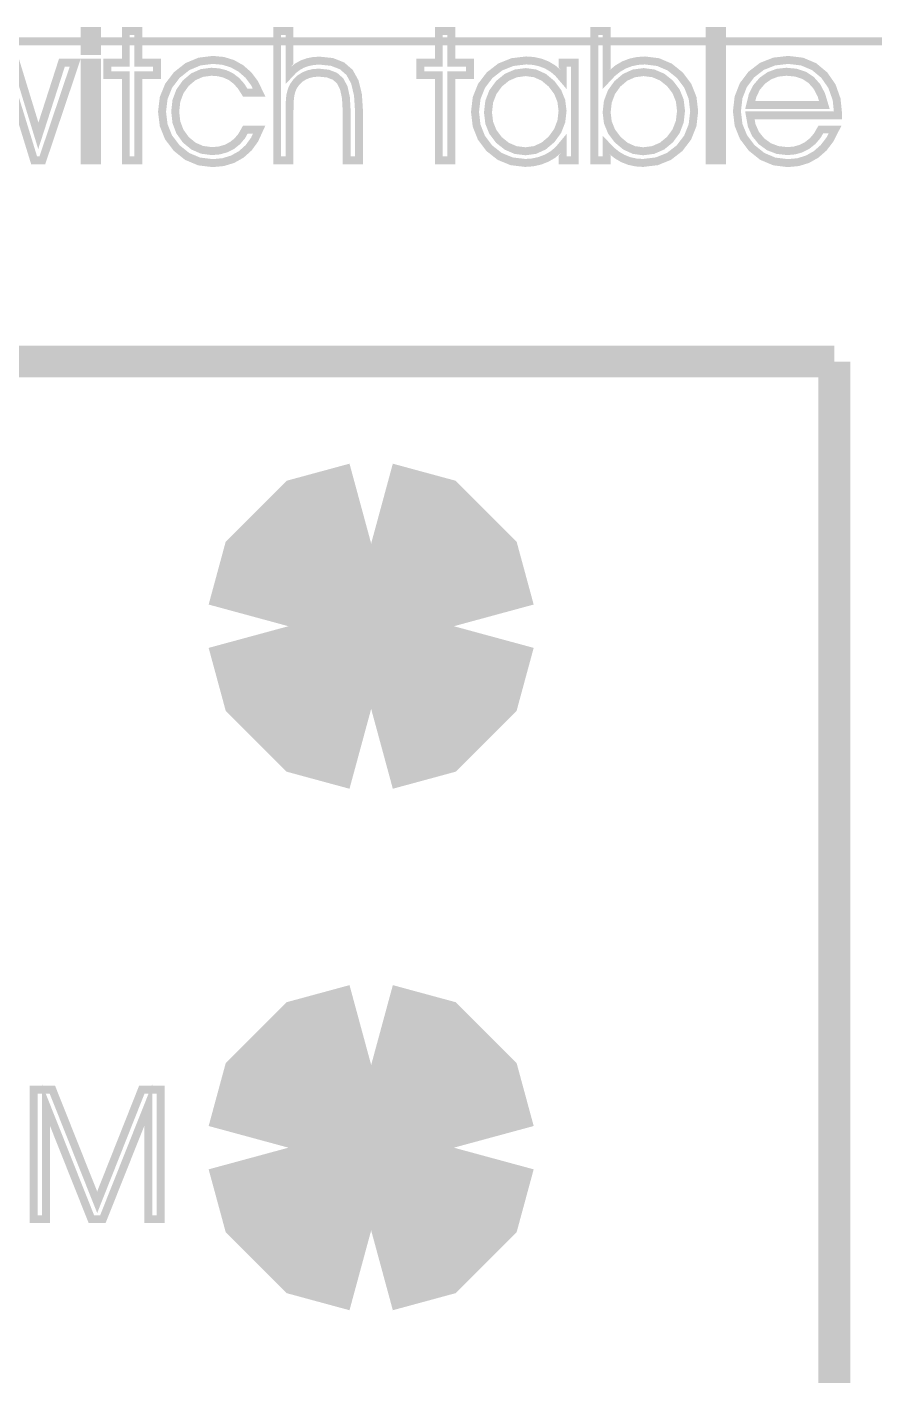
# Model space of a CAD drawing. Extents: x -2.25 to 2.25, y -2.04 to 2.05.
# Drawn here: x -1.52 to -1.2, y -0.311 to 0.199 of the extents above; entities that cross this region are included whole.
import ezdxf

# ---------------------------------------------------------------- set-up
doc = ezdxf.new("R2010")
doc.units = 0
doc.header["$LTSCALE"] = 0.000394
for name, color, linetype in [('DD', 7, 'CONTINUOUS'), ('ML', 7, 'CONTINUOUS'), ('TO', 7, 'CONTINUOUS')]:
    doc.layers.add(name, color=color, linetype=linetype)

msp = doc.modelspace()

# ---------------------------------------------------------------- linework, layer by layer
at = {"layer": 'DD', "linetype": 'CONTINUOUS', "const_width": 0.003}
msp.add_lwpolyline([(-1.89, 0.193307), (1.81, 0.193307)], dxfattribs=at)
at = {"layer": 'ML', "color": 7, "linetype": 'CONTINUOUS', "const_width": 0.062496}
for points in [[(-1.389996, 0.003559), (-1.405747, -0.000716), (-1.416968, -0.011935), (-1.421244, -0.027685)], [(-1.389996, 0.003559), (-1.405747, -0.000716), (-1.416968, -0.011935), (-1.421244, -0.027685)], [(-1.358748, -0.027685), (-1.363024, -0.011935), (-1.374245, -0.000716), (-1.389996, 0.003559)], [(-1.358748, -0.027685), (-1.363024, -0.011935), (-1.374245, -0.000716), (-1.389996, 0.003559)], [(-1.421244, -0.027685), (-1.416968, -0.043436), (-1.405747, -0.054657), (-1.389996, -0.058933)], [(-1.421244, -0.027685), (-1.416968, -0.043436), (-1.405747, -0.054657), (-1.389996, -0.058933)], [(-1.389996, -0.058933), (-1.374245, -0.054657), (-1.363024, -0.043436), (-1.358748, -0.027685)], [(-1.389996, -0.058933), (-1.374245, -0.054657), (-1.363024, -0.043436), (-1.358748, -0.027685)], [(-1.389992, -0.193437), (-1.405744, -0.197713), (-1.416964, -0.208934), (-1.42124, -0.224685)], [(-1.389992, -0.193437), (-1.405744, -0.197713), (-1.416964, -0.208934), (-1.42124, -0.224685)], [(-1.358744, -0.224685), (-1.36302, -0.208934), (-1.374241, -0.197713), (-1.389992, -0.193437)], [(-1.358744, -0.224685), (-1.36302, -0.208934), (-1.374241, -0.197713), (-1.389992, -0.193437)], [(-1.421244, -0.224685), (-1.416968, -0.240436), (-1.405747, -0.251657), (-1.389996, -0.255933)], [(-1.421244, -0.224685), (-1.416968, -0.240436), (-1.405747, -0.251657), (-1.389996, -0.255933)], [(-1.389996, -0.255933), (-1.374245, -0.251657), (-1.363024, -0.240436), (-1.358748, -0.224685)], [(-1.389996, -0.255933), (-1.374245, -0.251657), (-1.363024, -0.240436), (-1.358748, -0.224685)]]:
    msp.add_lwpolyline(points, dxfattribs=at)
at = {"layer": 'TO', "color": 7, "linetype": 'CONTINUOUS'}
for points, const_width in [([(-1.493559, 0.189583), (-1.498295, 0.189583), (-1.498295, 0.197205), (-1.493559, 0.197205), (-1.493559, 0.189583)], 0.003), ([(-1.493559, 0.189583), (-1.498295, 0.189583), (-1.498295, 0.197205), (-1.493559, 0.197205), (-1.493559, 0.189583)], 0.003), ([(-1.482681, 0.148307), (-1.482681, 0.180484), (-1.489697, 0.180484), (-1.489697, 0.185252), (-1.482681, 0.185252), (-1.482681, 0.197205), (-1.477949, 0.197205), (-1.477949, 0.185252), (-1.470933, 0.185252), (-1.470933, 0.180484), (-1.477949, 0.180484), (-1.477949, 0.148307), (-1.482681, 0.148307)], 0.003), ([(-1.482681, 0.148307), (-1.482681, 0.180484), (-1.489697, 0.180484), (-1.489697, 0.185252), (-1.482681, 0.185252), (-1.482681, 0.197205), (-1.477949, 0.197205), (-1.477949, 0.185252), (-1.470933, 0.185252), (-1.470933, 0.180484), (-1.477949, 0.180484), (-1.477949, 0.148307), (-1.482681, 0.148307)], 0.003), ([(-1.42552, 0.197205), (-1.420854, 0.197205), (-1.420854, 0.180906), (-1.419397, 0.182451), (-1.417759, 0.183719), (-1.415937, 0.184713), (-1.413946, 0.185418), (-1.411802, 0.185843), (-1.409504, 0.185984), (-1.404782, 0.185491), (-1.401, 0.18401), (-1.398157, 0.181535), (-1.396179, 0.177949), (-1.394991, 0.173127), (-1.394594, 0.167071), (-1.394594, 0.148307), (-1.39926, 0.148307), (-1.39926, 0.167142), (-1.399527, 0.171951), (-1.400331, 0.175673), (-1.401677, 0.178303), (-1.403652, 0.18005), (-1.406349, 0.181097), (-1.409768, 0.181445), (-1.411833, 0.181301), (-1.413719, 0.180869), (-1.415433, 0.18015), (-1.416937, 0.179165), (-1.418217, 0.17793), (-1.419272, 0.176449), (-1.419797, 0.175394), (-1.420208, 0.174243), (-1.4205, 0.172996), (-1.420699, 0.171393), (-1.420816, 0.169149), (-1.420854, 0.166268), (-1.420854, 0.148307), (-1.42552, 0.148307), (-1.42552, 0.197205)], 0.003), ([(-1.42552, 0.197205), (-1.420854, 0.197205), (-1.420854, 0.180906), (-1.419397, 0.182451), (-1.417759, 0.183719), (-1.415937, 0.184713), (-1.413946, 0.185418), (-1.411802, 0.185843), (-1.409504, 0.185984), (-1.404782, 0.185491), (-1.401, 0.18401), (-1.398157, 0.181535), (-1.396179, 0.177949), (-1.394991, 0.173127), (-1.394594, 0.167071), (-1.394594, 0.148307), (-1.39926, 0.148307), (-1.39926, 0.167142), (-1.399527, 0.171951), (-1.400331, 0.175673), (-1.401677, 0.178303), (-1.403652, 0.18005), (-1.406349, 0.181097), (-1.409768, 0.181445), (-1.411833, 0.181301), (-1.413719, 0.180869), (-1.415433, 0.18015), (-1.416937, 0.179165), (-1.418217, 0.17793), (-1.419272, 0.176449), (-1.419797, 0.175394), (-1.420208, 0.174243), (-1.4205, 0.172996), (-1.420699, 0.171393), (-1.420816, 0.169149), (-1.420854, 0.166268), (-1.420854, 0.148307), (-1.42552, 0.148307), (-1.42552, 0.197205)], 0.003), ([(-1.364433, 0.148307), (-1.364433, 0.180484), (-1.371449, 0.180484), (-1.371449, 0.185252), (-1.364433, 0.185252), (-1.364433, 0.197205), (-1.359701, 0.197205), (-1.359701, 0.185252), (-1.352685, 0.185252), (-1.352685, 0.180484), (-1.359701, 0.180484), (-1.359701, 0.148307), (-1.364433, 0.148307)], 0.003), ([(-1.364433, 0.148307), (-1.364433, 0.180484), (-1.371449, 0.180484), (-1.371449, 0.185252), (-1.364433, 0.185252), (-1.364433, 0.197205), (-1.359701, 0.197205), (-1.359701, 0.185252), (-1.352685, 0.185252), (-1.352685, 0.180484), (-1.359701, 0.180484), (-1.359701, 0.148307), (-1.364433, 0.148307)], 0.003), ([(-1.301031, 0.197205), (-1.301031, 0.181787), (-1.301031, 0.179039), (-1.298976, 0.181225), (-1.296795, 0.182993), (-1.294488, 0.184346), (-1.29202, 0.185293), (-1.289363, 0.185864), (-1.28652, 0.186055), (-1.281594, 0.185432), (-1.277201, 0.183563), (-1.273339, 0.180449), (-1.270348, 0.176441), (-1.268552, 0.171893), (-1.267953, 0.166807), (-1.268565, 0.161582), (-1.270401, 0.156954), (-1.273465, 0.152925), (-1.277447, 0.149821), (-1.282057, 0.147956), (-1.287299, 0.147335), (-1.289951, 0.147514), (-1.29245, 0.148054), (-1.294795, 0.148961), (-1.29701, 0.150234), (-1.299087, 0.151873), (-1.301031, 0.153878), (-1.301031, 0.148307), (-1.305697, 0.148307), (-1.305697, 0.197205), (-1.301031, 0.197205)], 0.003), ([(-1.301031, 0.197205), (-1.301031, 0.181787), (-1.301031, 0.179039), (-1.298976, 0.181225), (-1.296795, 0.182993), (-1.294488, 0.184346), (-1.29202, 0.185293), (-1.289363, 0.185864), (-1.28652, 0.186055), (-1.281594, 0.185432), (-1.277201, 0.183563), (-1.273339, 0.180449), (-1.270348, 0.176441), (-1.268552, 0.171893), (-1.267953, 0.166807), (-1.268565, 0.161582), (-1.270401, 0.156954), (-1.273465, 0.152925), (-1.277447, 0.149821), (-1.282057, 0.147956), (-1.287299, 0.147335), (-1.289951, 0.147514), (-1.29245, 0.148054), (-1.294795, 0.148961), (-1.29701, 0.150234), (-1.299087, 0.151873), (-1.301031, 0.153878), (-1.301031, 0.148307), (-1.305697, 0.148307), (-1.305697, 0.197205), (-1.301031, 0.197205)], 0.003), ([(-1.262173, 0.148307), (-1.262173, 0.197205), (-1.257437, 0.197205), (-1.257437, 0.148307), (-1.262173, 0.148307)], 0.003), ([(-1.262173, 0.148307), (-1.262173, 0.197205), (-1.257437, 0.197205), (-1.257437, 0.148307), (-1.262173, 0.148307)], 0.003), ([(-1.515752, 0.157579), (-1.506823, 0.185252), (-1.501791, 0.185252), (-1.51424, 0.148307), (-1.517335, 0.148307), (-1.526, 0.176449), (-1.534539, 0.148307), (-1.537638, 0.148307), (-1.550083, 0.185252), (-1.545146, 0.185252), (-1.536122, 0.157579), (-1.527654, 0.185252), (-1.524224, 0.185252), (-1.515752, 0.157579)], 0.003), ([(-1.515752, 0.157579), (-1.506823, 0.185252), (-1.501791, 0.185252), (-1.51424, 0.148307), (-1.517335, 0.148307), (-1.526, 0.176449), (-1.534539, 0.148307), (-1.537638, 0.148307), (-1.550083, 0.185252), (-1.545146, 0.185252), (-1.536122, 0.157579), (-1.527654, 0.185252), (-1.524224, 0.185252), (-1.515752, 0.157579)], 0.003), ([(-1.498295, 0.148307), (-1.498295, 0.185252), (-1.493559, 0.185252), (-1.493559, 0.148307), (-1.498295, 0.148307)], 0.003), ([(-1.498295, 0.148307), (-1.498295, 0.185252), (-1.493559, 0.185252), (-1.493559, 0.148307), (-1.498295, 0.148307)], 0.003), ([(-1.437575, 0.173902), (-1.439138, 0.176352), (-1.440911, 0.178338), (-1.442894, 0.179862), (-1.445122, 0.180932), (-1.447614, 0.181573), (-1.45037, 0.181787), (-1.453983, 0.181307), (-1.457212, 0.179864), (-1.460055, 0.177457), (-1.462262, 0.174342), (-1.463589, 0.170775), (-1.464031, 0.166752), (-1.463588, 0.162731), (-1.462255, 0.159177), (-1.460031, 0.156091), (-1.457163, 0.15371), (-1.453873, 0.15228), (-1.450161, 0.151803), (-1.44741, 0.15204), (-1.444883, 0.152749), (-1.442575, 0.153925), (-1.440561, 0.155523), (-1.438896, 0.157501), (-1.437575, 0.159862), (-1.432339, 0.159862), (-1.434043, 0.156155), (-1.436292, 0.153055), (-1.439091, 0.150555), (-1.442336, 0.148729), (-1.445952, 0.147631), (-1.449933, 0.147264), (-1.455008, 0.147897), (-1.459524, 0.149797), (-1.46348, 0.152961), (-1.466549, 0.157015), (-1.468393, 0.161588), (-1.469008, 0.166681), (-1.468385, 0.171862), (-1.466519, 0.17649), (-1.463413, 0.180563), (-1.459417, 0.183727), (-1.454878, 0.185626), (-1.449795, 0.18626), (-1.445952, 0.1859), (-1.442421, 0.184819), (-1.439205, 0.183016), (-1.436404, 0.180567), (-1.434116, 0.177529), (-1.432339, 0.173902), (-1.437575, 0.173902)], 0.003), ([(-1.437575, 0.173902), (-1.439138, 0.176352), (-1.440911, 0.178338), (-1.442894, 0.179862), (-1.445122, 0.180932), (-1.447614, 0.181573), (-1.45037, 0.181787), (-1.453983, 0.181307), (-1.457212, 0.179864), (-1.460055, 0.177457), (-1.462262, 0.174342), (-1.463589, 0.170775), (-1.464031, 0.166752), (-1.463588, 0.162731), (-1.462255, 0.159177), (-1.460031, 0.156091), (-1.457163, 0.15371), (-1.453873, 0.15228), (-1.450161, 0.151803), (-1.44741, 0.15204), (-1.444883, 0.152749), (-1.442575, 0.153925), (-1.440561, 0.155523), (-1.438896, 0.157501), (-1.437575, 0.159862), (-1.432339, 0.159862), (-1.434043, 0.156155), (-1.436292, 0.153055), (-1.439091, 0.150555), (-1.442336, 0.148729), (-1.445952, 0.147631), (-1.449933, 0.147264), (-1.455008, 0.147897), (-1.459524, 0.149797), (-1.46348, 0.152961), (-1.466549, 0.157015), (-1.468393, 0.161588), (-1.469008, 0.166681), (-1.468385, 0.171862), (-1.466519, 0.17649), (-1.463413, 0.180563), (-1.459417, 0.183727), (-1.454878, 0.185626), (-1.449795, 0.18626), (-1.445952, 0.1859), (-1.442421, 0.184819), (-1.439205, 0.183016), (-1.436404, 0.180567), (-1.434116, 0.177529), (-1.432339, 0.173902), (-1.437575, 0.173902)], 0.003), ([(-1.317677, 0.154154), (-1.319329, 0.152176), (-1.321326, 0.150509), (-1.323673, 0.149146), (-1.326259, 0.148141), (-1.328975, 0.147536), (-1.331823, 0.147335), (-1.336934, 0.147953), (-1.341444, 0.149806), (-1.34535, 0.152894), (-1.348357, 0.156886), (-1.35016, 0.161459), (-1.35076, 0.166614), (-1.350145, 0.171837), (-1.348301, 0.176459), (-1.345232, 0.180484), (-1.341244, 0.183579), (-1.336636, 0.185436), (-1.331409, 0.186055), (-1.328647, 0.185863), (-1.326042, 0.185286), (-1.323594, 0.184323), (-1.321354, 0.182997), (-1.319382, 0.181335), (-1.317677, 0.179335), (-1.317677, 0.185252), (-1.313047, 0.185252), (-1.313047, 0.148307), (-1.317677, 0.148307), (-1.317677, 0.154154)], 0.003), ([(-1.317677, 0.154154), (-1.319329, 0.152176), (-1.321326, 0.150509), (-1.323673, 0.149146), (-1.326259, 0.148141), (-1.328975, 0.147536), (-1.331823, 0.147335), (-1.336934, 0.147953), (-1.341444, 0.149806), (-1.34535, 0.152894), (-1.348357, 0.156886), (-1.35016, 0.161459), (-1.35076, 0.166614), (-1.350145, 0.171837), (-1.348301, 0.176459), (-1.345232, 0.180484), (-1.341244, 0.183579), (-1.336636, 0.185436), (-1.331409, 0.186055), (-1.328647, 0.185863), (-1.326042, 0.185286), (-1.323594, 0.184323), (-1.321354, 0.182997), (-1.319382, 0.181335), (-1.317677, 0.179335), (-1.317677, 0.185252), (-1.313047, 0.185252), (-1.313047, 0.148307), (-1.317677, 0.148307), (-1.317677, 0.154154)], 0.003), ([(-1.213547, 0.165272), (-1.246894, 0.165272), (-1.246217, 0.161507), (-1.24476, 0.158257), (-1.242524, 0.155516), (-1.239693, 0.153453), (-1.236427, 0.152215), (-1.232724, 0.151803), (-1.230042, 0.152043), (-1.227547, 0.152761), (-1.22524, 0.153957), (-1.223192, 0.155586), (-1.221478, 0.157587), (-1.220102, 0.159965), (-1.214728, 0.159965), (-1.216657, 0.156193), (-1.219047, 0.153058), (-1.221894, 0.150555), (-1.225137, 0.148729), (-1.228701, 0.147631), (-1.232587, 0.147264), (-1.237688, 0.147902), (-1.242235, 0.149816), (-1.246228, 0.153008), (-1.249323, 0.157095), (-1.25118, 0.161697), (-1.251799, 0.166807), (-1.251192, 0.172108), (-1.249372, 0.176754), (-1.246343, 0.180748), (-1.242369, 0.183811), (-1.237719, 0.185648), (-1.232394, 0.18626), (-1.227176, 0.185622), (-1.222647, 0.183711), (-1.218807, 0.180528), (-1.215886, 0.176318), (-1.214132, 0.171342), (-1.213547, 0.165602), (-1.213547, 0.165272)], 0.003), ([(-1.213547, 0.165272), (-1.246894, 0.165272), (-1.246217, 0.161507), (-1.24476, 0.158257), (-1.242524, 0.155516), (-1.239693, 0.153453), (-1.236427, 0.152215), (-1.232724, 0.151803), (-1.230042, 0.152043), (-1.227547, 0.152761), (-1.22524, 0.153957), (-1.223192, 0.155586), (-1.221478, 0.157587), (-1.220102, 0.159965), (-1.214728, 0.159965), (-1.216657, 0.156193), (-1.219047, 0.153058), (-1.221894, 0.150555), (-1.225137, 0.148729), (-1.228701, 0.147631), (-1.232587, 0.147264), (-1.237688, 0.147902), (-1.242235, 0.149816), (-1.246228, 0.153008), (-1.249323, 0.157095), (-1.25118, 0.161697), (-1.251799, 0.166807), (-1.251192, 0.172108), (-1.249372, 0.176754), (-1.246343, 0.180748), (-1.242369, 0.183811), (-1.237719, 0.185648), (-1.232394, 0.18626), (-1.227176, 0.185622), (-1.222647, 0.183711), (-1.218807, 0.180528), (-1.215886, 0.176318), (-1.214132, 0.171342), (-1.213547, 0.165602), (-1.213547, 0.165272)], 0.003), ([(-1.317677, 0.167016), (-1.318143, 0.170767), (-1.319542, 0.174185), (-1.321874, 0.177272), (-1.324814, 0.179708), (-1.32804, 0.181168), (-1.331547, 0.181654), (-1.335314, 0.181168), (-1.338687, 0.179708), (-1.341669, 0.177272), (-1.343991, 0.174117), (-1.345388, 0.170495), (-1.345854, 0.166406), (-1.345391, 0.162505), (-1.344004, 0.159033), (-1.341693, 0.155988), (-1.338731, 0.153628), (-1.335395, 0.15221), (-1.331685, 0.151736), (-1.328086, 0.152233), (-1.32481, 0.153725), (-1.321862, 0.156217), (-1.319538, 0.159411), (-1.318143, 0.16301), (-1.317677, 0.167016)], 0.003), ([(-1.317677, 0.167016), (-1.318143, 0.170767), (-1.319542, 0.174185), (-1.321874, 0.177272), (-1.324814, 0.179708), (-1.32804, 0.181168), (-1.331547, 0.181654), (-1.335314, 0.181168), (-1.338687, 0.179708), (-1.341669, 0.177272), (-1.343991, 0.174117), (-1.345388, 0.170495), (-1.345854, 0.166406), (-1.345391, 0.162505), (-1.344004, 0.159033), (-1.341693, 0.155988), (-1.338731, 0.153628), (-1.335395, 0.15221), (-1.331685, 0.151736), (-1.328086, 0.152233), (-1.32481, 0.153725), (-1.321862, 0.156217), (-1.319538, 0.159411), (-1.318143, 0.16301), (-1.317677, 0.167016)], 0.003), ([(-1.301031, 0.166406), (-1.300566, 0.162635), (-1.299171, 0.159205), (-1.29685, 0.156114), (-1.293923, 0.153679), (-1.290716, 0.152221), (-1.287232, 0.151736), (-1.283463, 0.152225), (-1.28009, 0.153691), (-1.27711, 0.156138), (-1.274786, 0.159301), (-1.273391, 0.162926), (-1.272925, 0.167016), (-1.273388, 0.170896), (-1.274776, 0.174357), (-1.277087, 0.177398), (-1.280045, 0.179761), (-1.283369, 0.18118), (-1.287059, 0.181654), (-1.290742, 0.18116), (-1.294041, 0.179681), (-1.296953, 0.177217), (-1.299218, 0.17405), (-1.300578, 0.170444), (-1.301031, 0.166406)], 0.003), ([(-1.301031, 0.166406), (-1.300566, 0.162635), (-1.299171, 0.159205), (-1.29685, 0.156114), (-1.293923, 0.153679), (-1.290716, 0.152221), (-1.287232, 0.151736), (-1.283463, 0.152225), (-1.28009, 0.153691), (-1.27711, 0.156138), (-1.274786, 0.159301), (-1.273391, 0.162926), (-1.272925, 0.167016), (-1.273388, 0.170896), (-1.274776, 0.174357), (-1.277087, 0.177398), (-1.280045, 0.179761), (-1.283369, 0.18118), (-1.287059, 0.181654), (-1.290742, 0.18116), (-1.294041, 0.179681), (-1.296953, 0.177217), (-1.299218, 0.17405), (-1.300578, 0.170444), (-1.301031, 0.166406)], 0.003), ([(-1.218787, 0.169272), (-1.219933, 0.173081), (-1.221579, 0.176208), (-1.223724, 0.17865), (-1.226363, 0.180396), (-1.229484, 0.18144), (-1.233091, 0.181787), (-1.236488, 0.181413), (-1.239522, 0.180288), (-1.242193, 0.178409), (-1.244357, 0.175889), (-1.245876, 0.172845), (-1.246756, 0.169272), (-1.218787, 0.169272)], 0.003), ([(-1.218787, 0.169272), (-1.219933, 0.173081), (-1.221579, 0.176208), (-1.223724, 0.17865), (-1.226363, 0.180396), (-1.229484, 0.18144), (-1.233091, 0.181787), (-1.236488, 0.181413), (-1.239522, 0.180288), (-1.242193, 0.178409), (-1.244357, 0.175889), (-1.245876, 0.172845), (-1.246756, 0.169272), (-1.218787, 0.169272)], 0.003), ([(-1.715, 0.072307), (-1.214996, 0.072307)], 0.011996), ([(-1.214996, -1.111689), (-1.214996, 0.072307)], 0.011996), ([(-1.51752, -0.251693), (-1.51752, -0.202795), (-1.510437, -0.202795), (-1.493516, -0.245307), (-1.476657, -0.202795), (-1.469571, -0.202795), (-1.469571, -0.251693), (-1.474169, -0.251693), (-1.474169, -0.2085), (-1.491362, -0.251693), (-1.495697, -0.251693), (-1.51289, -0.2085), (-1.51289, -0.251693), (-1.51752, -0.251693)], 0.003), ([(-1.51752, -0.251693), (-1.51752, -0.202795), (-1.510437, -0.202795), (-1.493516, -0.245307), (-1.476657, -0.202795), (-1.469571, -0.202795), (-1.469571, -0.251693), (-1.474169, -0.251693), (-1.474169, -0.2085), (-1.491362, -0.251693), (-1.495697, -0.251693), (-1.51289, -0.2085), (-1.51289, -0.251693), (-1.51752, -0.251693)], 0.003)]:
    msp.add_lwpolyline(points, dxfattribs=dict(at, const_width=const_width))
at = {"layer": 'TO', "color": 7}
for points in [[(-1.493559, 0.189583), (-1.498295, 0.189583), (-1.493559, 0.197205), (-1.498295, 0.197205)], [(-1.262173, 0.148307), (-1.262173, 0.197205), (-1.257437, 0.148307), (-1.257437, 0.197205)], [(-1.498295, 0.148307), (-1.498295, 0.185252), (-1.493559, 0.148307), (-1.493559, 0.185252)]]:
    msp.add_solid(points, dxfattribs=at)

doc.saveas('drawing.dxf')
